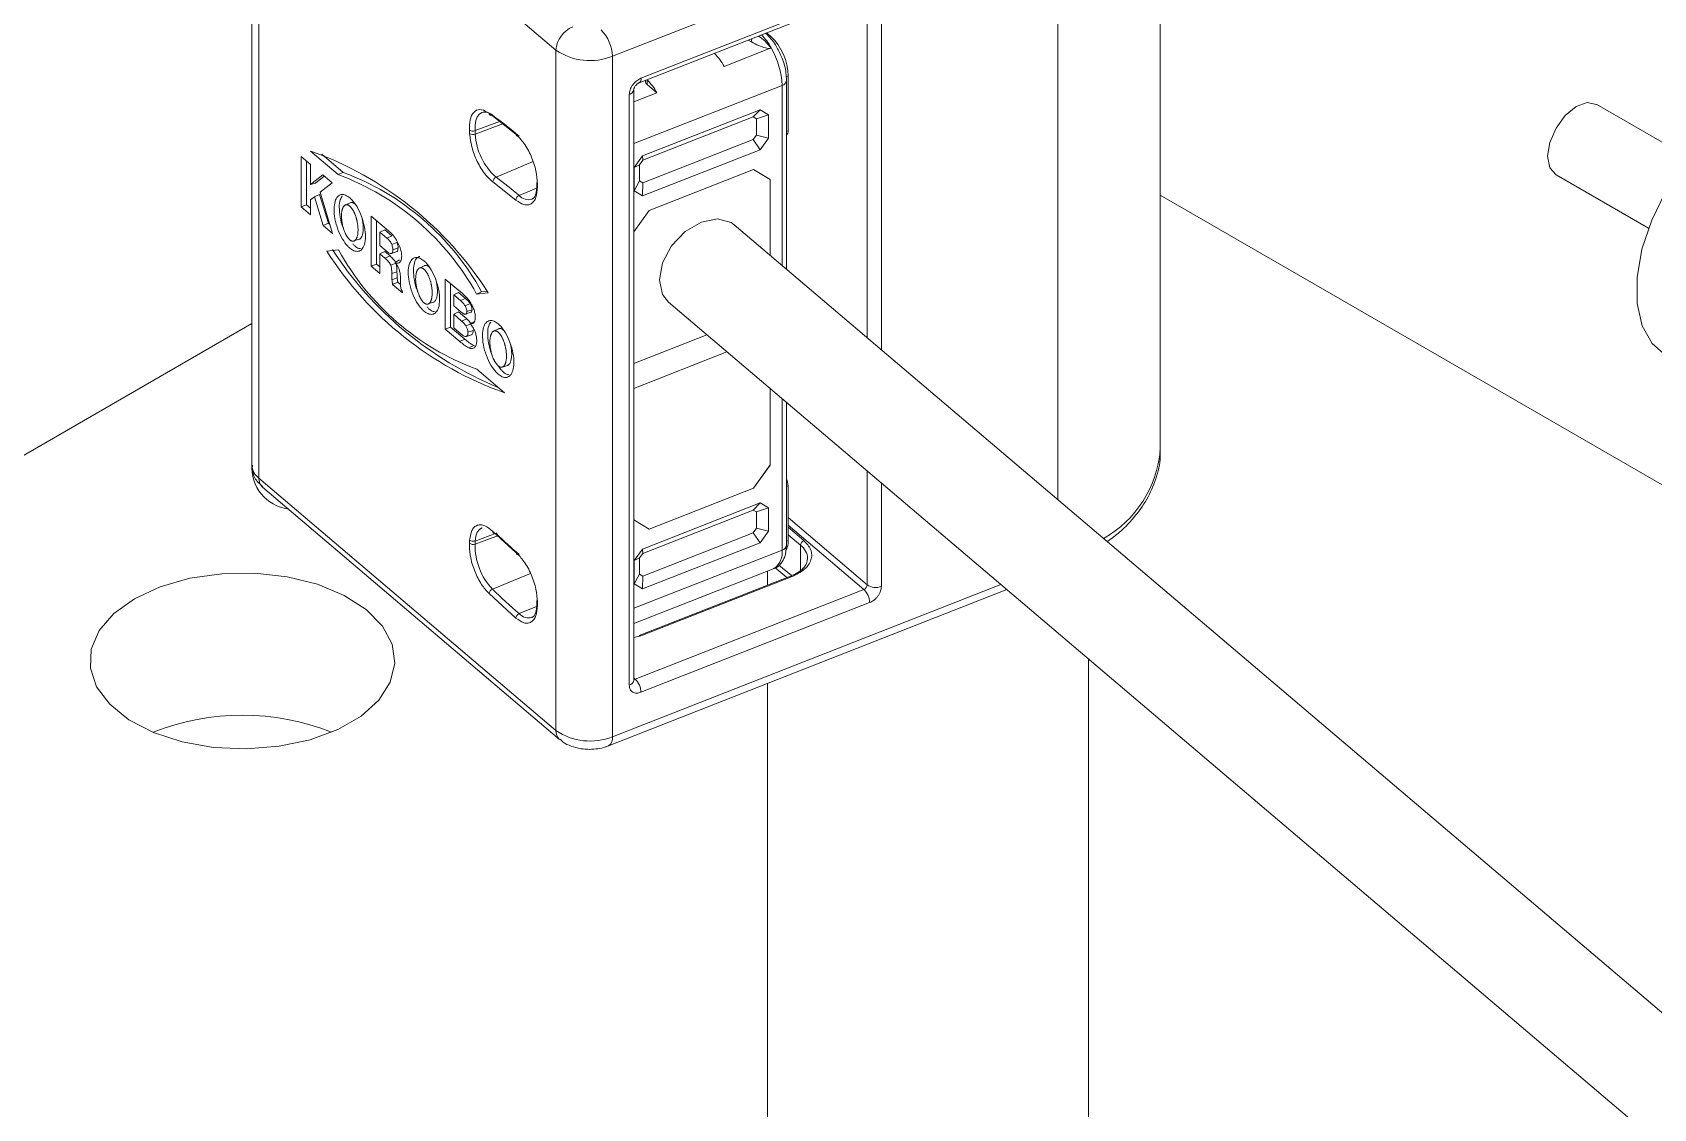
# Model space of a CAD drawing. Header units: millimetres. Extents: x 29 to 2500, y -68 to 1852.
# Drawn here: x 453.6 to 533.4, y 1525 to 1578 of the extents above; entities that cross this region are included whole.
import ezdxf

# ---------------------------------------------------------------- set-up
doc = ezdxf.new("R2010")
doc.units = ezdxf.units.MM
doc.header["$LTSCALE"] = 6
doc.layers.add('12', color=4, linetype='Continuous')
doc.dimstyles.new('SLDDIMSTYLE4', dxfattribs={"dimtxt": 0.18, "dimasz": 4.5, "dimexe": 0, "dimexo": 0.0625, "dimgap": 0, "dimtad": 0, "dimtih": 1, "dimtoh": 1, "dimdec": 0, "dimrnd": 1e-09, "dimzin": 0, "dimdsep": 46, "dimtxsty": 'Standard', "dimsah": 1, "dimcen": 0.09, "dimadec": 0, "dimazin": 0, "dimtfac": 4.5, "dimtdec": 0, "dimtofl": 0, "dimtmove": 0, "dimatfit": 3, "dimfxl": 0, "dimfrac": 2, "dimtolj": 1, "dimtzin": 0, "dimarcsym": 0})

msp = doc.modelspace()

# ---------------------------------------------------------------- linework, layer by layer
at = {"color": 7, "linetype": 'Continuous', "lineweight": 18}
for p, q in [((509.127, 1557.435), (509.127, 1590.913)), ((464.435, 1590.192), (464.435, 1556.714)), ((464.781, 1589.543), (479.396, 1577.129)), ((464.781, 1556.065), (464.781, 1589.543)), ((482.174, 1576.823), (504.091, 1585.422)), ((504.091, 1585.422), (504.091, 1555.009)), ((494.828, 1580.155), (483.58, 1575.742)), ((483.482, 1575.515), (494.73, 1579.928)), ((494.713, 1579.887), (494.713, 1562.975)), ((495.407, 1562.385), (495.407, 1579.811)), ((489.72, 1577.953), (489.712, 1577.959)), ((489.712, 1577.959), (489.72, 1577.953)), ((489.763, 1577.979), (489.975, 1577.799)), ((489.975, 1577.799), (489.88, 1577.762)), ((479.396, 1577.129), (479.396, 1543.651)), ((487.672, 1576.323), (489.988, 1577.232)), ((489.013, 1577.534), (488.846, 1577.62)), ((489.982, 1577.243), (489.989, 1577.232)), ((489.989, 1577.232), (489.988, 1577.232)), ((482.174, 1543.345), (482.174, 1576.823)), ((490.52, 1575.392), (483.22, 1572.528)), ((483.798, 1575.639), (483.798, 1575.595)), ((483.884, 1575.67), (483.884, 1575.433)), ((484.364, 1575.025), (483.884, 1575.433)), ((490.52, 1566.537), (490.52, 1575.392)), ((490.818, 1575.858), (490.725, 1575.821)), ((490.739, 1566.351), (490.739, 1575.631)), ((490.818, 1575.858), (490.818, 1573.163)), ((483.001, 1574.943), (483.001, 1545.874)), ((483.22, 1546.113), (483.22, 1575.182)), ((483.22, 1574.577), (484.364, 1575.025)), ((477.429, 1572.987), (476.102, 1574.03)), ((489.445, 1574.19), (483.656, 1571.918)), ((489.098, 1573.839), (483.665, 1571.707)), ((489.098, 1573.839), (489.445, 1574.19)), ((489.26, 1573.743), (489.098, 1573.839)), ((489.26, 1573.743), (489.858, 1573.944)), ((489.26, 1572.948), (489.26, 1573.743)), ((489.858, 1573.944), (489.445, 1574.19)), ((489.858, 1572.798), (489.858, 1573.944)), ((535.152, 1571.829), (530.603, 1574.456)), ((475.137, 1573.32), (475.141, 1573.182)), ((475.141, 1573.182), (475.15, 1573.011)), ((476.665, 1573.632), (475.414, 1573.165)), ((475.423, 1572.994), (475.414, 1573.165)), ((475.423, 1572.994), (476.818, 1573.514)), ((489.098, 1572.725), (489.26, 1572.948)), ((489.26, 1572.948), (489.858, 1572.798)), ((490.818, 1573.163), (490.739, 1573.132)), ((467.317, 1572.163), (468.685, 1571.001)), ((483.656, 1569.956), (489.445, 1572.227)), ((483.665, 1570.593), (489.098, 1572.725)), ((489.098, 1572.725), (489.445, 1572.227)), ((489.445, 1572.227), (489.858, 1572.798)), ((467.322, 1571.506), (466.861, 1571.897)), ((466.861, 1571.897), (466.861, 1569.42)), ((467.118, 1571.679), (467.118, 1569.523)), ((467.322, 1570.514), (467.322, 1571.506)), ((467.877, 1572.008), (468.931, 1571.113)), ((478.275, 1571.644), (476.447, 1570.876)), ((483.656, 1571.918), (483.242, 1571.348)), ((483.503, 1571.484), (483.242, 1571.348)), ((483.242, 1571.348), (483.242, 1570.202)), ((483.665, 1571.707), (483.503, 1571.484)), ((483.503, 1571.484), (483.503, 1570.689)), ((483.665, 1571.707), (483.656, 1571.918)), ((467.929, 1570.99), (467.322, 1570.514)), ((467.322, 1570.514), (467.561, 1570.586)), ((468, 1570.93), (467.561, 1570.586)), ((467.795, 1570.131), (468.391, 1570.598)), ((468.391, 1570.598), (467.929, 1570.99)), ((468.931, 1571.113), (468.685, 1571.001)), ((476.296, 1570.642), (477.429, 1569.752)), ((478.452, 1570.618), (478.452, 1570.455)), ((478.486, 1570.39), (478.486, 1570.553)), ((483.503, 1570.689), (483.242, 1570.202)), ((483.503, 1570.689), (483.665, 1570.593)), ((483.665, 1570.593), (483.656, 1569.956)), ((489.114, 1571.248), (483.986, 1569.236)), ((489.114, 1571.248), (489.941, 1570.756)), ((489.936, 1567.033), (489.936, 1570.759)), ((489.941, 1567.028), (489.941, 1570.756)), ((528.603, 1570.992), (533.152, 1568.365)), ((467.322, 1569.76), (467.518, 1569.914)), ((467.322, 1569.029), (467.322, 1569.76)), ((467.518, 1569.914), (467.767, 1570.031)), ((467.518, 1569.914), (467.944, 1568.5)), ((468.197, 1568.606), (467.767, 1570.031)), ((468.406, 1568.108), (467.795, 1570.131)), ((477.59, 1569.978), (478.445, 1570.336)), ((478.233, 1569.799), (478.214, 1569.79)), ((483.242, 1570.202), (483.656, 1569.956)), ((548.113, 1547.483), (509.127, 1569.989)), ((466.861, 1569.42), (467.118, 1569.523)), ((466.861, 1569.42), (467.322, 1569.029)), ((467.322, 1569.35), (467.118, 1569.523)), ((469.268, 1569.616), (469.026, 1569.505)), ((471.16, 1568.235), (470.306, 1568.961)), ((470.306, 1568.961), (470.306, 1566.498)), ((483.22, 1568.179), (483.986, 1569.236)), ((468.197, 1568.606), (467.944, 1568.5)), ((467.944, 1568.5), (468.406, 1568.108)), ((468.197, 1568.606), (468.276, 1568.54)), ((470.563, 1568.743), (470.563, 1566.601)), ((470.97, 1568.289), (470.731, 1568.171)), ((470.731, 1568.171), (470.731, 1567.511)), ((471.076, 1567.878), (470.731, 1568.171)), ((471.325, 1567.988), (470.97, 1568.289)), ((578.107, 1492.142), (488.169, 1568.534)), ((469.457, 1567.736), (469.711, 1567.818)), ((470.731, 1567.511), (471.041, 1567.248)), ((471.325, 1567.988), (471.076, 1567.878)), ((471.318, 1567.564), (471.572, 1567.665)), ((471.372, 1567.306), (471.629, 1567.396)), ((468.697, 1567.297), (468.129, 1567.231)), ((470.306, 1566.498), (470.563, 1566.601)), ((470.731, 1566.457), (470.563, 1566.601)), ((470.731, 1567.104), (470.97, 1567.222)), ((470.731, 1566.137), (470.731, 1567.104)), ((470.731, 1567.104), (470.984, 1566.889)), ((471.232, 1566.999), (470.97, 1567.222)), ((470.984, 1566.889), (471.232, 1566.999)), ((471.269, 1566.54), (471.524, 1566.64)), ((471.33, 1567.134), (471.585, 1567.218)), ((471.703, 1566.801), (471.485, 1566.677)), ((470.306, 1566.498), (470.731, 1566.137)), ((471.318, 1566.136), (471.575, 1566.226)), ((471.328, 1565.828), (471.585, 1565.919)), ((472.917, 1566.517), (472.675, 1566.405)), ((474.798, 1565.145), (473.951, 1565.865)), ((473.951, 1565.865), (473.951, 1563.4)), ((471.361, 1565.602), (471.843, 1565.192)), ((471.751, 1565.591), (471.615, 1565.706)), ((471.843, 1565.192), (471.843, 1565.255)), ((474.208, 1565.647), (474.208, 1563.503)), ((474.367, 1565.083), (474.606, 1565.201)), ((474.696, 1564.803), (474.367, 1565.083)), ((474.367, 1565.083), (474.367, 1564.543)), ((474.945, 1564.914), (474.606, 1565.201)), ((475.491, 1565.123), (475.738, 1565.236)), ((475.491, 1565.123), (476.06, 1565.188)), ((476.002, 1565.266), (475.738, 1565.236)), ((473.106, 1564.636), (473.36, 1564.719)), ((474.367, 1564.543), (474.71, 1564.251)), ((474.606, 1564.246), (474.367, 1564.129)), ((474.367, 1564.129), (474.367, 1563.468)), ((474.756, 1563.798), (474.367, 1564.129)), ((475.004, 1563.908), (474.606, 1564.246)), ((474.945, 1564.914), (474.696, 1564.803)), ((474.927, 1564.551), (475.179, 1564.656)), ((474.972, 1564.15), (475.226, 1564.233)), ((475.011, 1564.267), (475.268, 1564.357)), ((484.932, 1564.723), (574.871, 1488.331)), ((464.435, 1563.673), (104.757, 1356.036)), ((473.951, 1563.4), (474.208, 1563.503)), ((473.951, 1563.4), (474.668, 1562.792)), ((474.916, 1562.902), (474.208, 1563.503)), ((474.367, 1563.468), (474.732, 1563.158)), ((475.004, 1563.908), (474.756, 1563.798)), ((474.966, 1563.554), (475.219, 1563.658)), ((475.064, 1563.242), (475.321, 1563.332)), ((475.176, 1563.683), (475.415, 1563.796)), ((475.176, 1563.68), (475.176, 1563.683)), ((475.323, 1563.686), (475.334, 1563.691)), ((476.57, 1563.414), (476.328, 1563.302)), ((474.916, 1562.902), (474.668, 1562.792)), ((474.992, 1563.042), (475.246, 1563.124)), ((475.105, 1562.479), (475.351, 1562.591)), ((486.819, 1563.12), (483.22, 1561.709)), ((487.805, 1562.283), (483.22, 1560.484)), ((476.871, 1560.264), (475.503, 1561.425)), ((476.76, 1561.533), (477.014, 1561.616)), ((489.936, 1556.716), (489.936, 1560.473)), ((489.941, 1556.711), (489.941, 1560.468)), ((490.52, 1552.529), (490.52, 1559.976)), ((490.739, 1552.768), (490.739, 1559.79)), ((489.109, 1555.575), (489.936, 1556.716)), ((489.941, 1556.711), (489.114, 1555.57)), ((489.936, 1556.716), (489.941, 1556.711)), ((494.713, 1556.415), (494.713, 1550.818)), ((479.396, 1543.651), (464.781, 1556.065)), ((464.961, 1555.627), (479.576, 1543.213)), ((489.109, 1555.575), (483.981, 1553.563)), ((483.986, 1553.558), (489.114, 1555.57)), ((489.114, 1555.57), (489.109, 1555.575)), ((490.818, 1555.689), (490.739, 1555.658)), ((490.818, 1555.689), (490.818, 1552.995)), ((495.407, 1550.742), (495.407, 1555.825)), ((489.445, 1554.85), (483.656, 1552.578)), ((489.098, 1554.499), (489.445, 1554.85)), ((489.26, 1554.403), (489.858, 1554.604)), ((489.858, 1554.604), (489.445, 1554.85)), ((489.858, 1553.458), (489.858, 1554.604)), ((483.22, 1554.015), (483.981, 1553.563)), ((483.986, 1553.558), (483.22, 1554.014)), ((489.098, 1554.499), (483.665, 1552.367)), ((489.26, 1554.403), (489.098, 1554.499)), ((489.26, 1553.608), (489.26, 1554.403)), ((494.713, 1550.818), (490.818, 1554.126)), ((475.15, 1553.021), (475.141, 1552.867)), ((475.414, 1552.821), (476.561, 1553.243)), ((475.414, 1552.821), (475.423, 1552.975)), ((476.448, 1553.353), (475.423, 1552.975)), ((477.429, 1552.411), (476.296, 1553.444)), ((483.665, 1551.253), (489.098, 1553.385)), ((483.981, 1553.563), (483.986, 1553.558)), ((489.098, 1553.385), (489.26, 1553.608)), ((489.098, 1553.385), (489.445, 1552.887)), ((489.26, 1553.608), (489.858, 1553.458)), ((489.445, 1552.887), (489.858, 1553.458)), ((490.818, 1552.995), (490.739, 1552.964)), ((494.547, 1550.59), (490.818, 1553.758)), ((491.598, 1552.992), (490.818, 1553.655)), ((491.432, 1552.764), (490.818, 1553.286)), ((475.141, 1552.867), (475.137, 1552.736)), ((483.22, 1549.665), (490.52, 1552.529)), ((483.656, 1552.578), (483.242, 1552.008)), ((483.665, 1552.367), (483.503, 1552.144)), ((483.656, 1550.616), (489.445, 1552.887)), ((483.665, 1552.367), (483.656, 1552.578)), ((491.432, 1551.534), (491.432, 1552.764)), ((476.273, 1550.604), (478.148, 1551.384)), ((483.22, 1548.912), (490.126, 1551.622)), ((483.503, 1552.144), (483.242, 1552.008)), ((483.242, 1552.008), (483.242, 1550.862)), ((483.503, 1552.144), (483.503, 1551.349)), ((489.797, 1551.493), (489.797, 1550.802)), ((490.167, 1551.676), (490.754, 1551.177)), ((490.98, 1551.27), (490.365, 1551.793)), ((491.778, 1552.115), (491.753, 1552)), ((481.978, 1542.892), (501.58, 1550.583)), ((501.277, 1550.84), (482.174, 1543.345)), ((483.503, 1551.349), (483.242, 1550.862)), ((483.242, 1550.862), (483.656, 1550.616)), ((494.547, 1550.59), (483.299, 1546.177)), ((490.942, 1551.251), (483.498, 1548.331)), ((483.503, 1551.349), (483.665, 1551.253)), ((483.571, 1548.308), (491.015, 1551.228)), ((483.665, 1551.253), (483.656, 1550.616)), ((476.102, 1550.386), (477.429, 1549.175)), ((478.452, 1550.041), (478.452, 1549.878)), ((478.486, 1549.813), (478.486, 1549.976)), ((483.58, 1545.53), (494.828, 1549.943)), ((477.59, 1549.401), (478.445, 1549.759)), ((478.233, 1549.222), (478.214, 1549.213)), ((483.22, 1548.22), (483.571, 1548.308)), ((505.597, 1495.842), (505.597, 1547.171)), ((483.22, 1546.244), (483.299, 1546.177)), ((483.22, 1546.113), (483.22, 1546.115)), ((489.797, 1545.959), (489.797, 1495.838))]:
    msp.add_line(p, q, dxfattribs=at)
at = {"color": 7, "linetype": 'Continuous', "lineweight": 18, "flags": 128}
for points in [[(530.599, 1574.458), (530.139, 1574.545), (529.598, 1574.354), (529.057, 1573.915), (528.599, 1573.295), (528.294, 1572.588), (528.188, 1571.902), (528.298, 1571.34), (528.603, 1570.992)], [(540.994, 1574.23), (540.125, 1574.523), (539.125, 1574.497), (538.043, 1574.153), (536.935, 1573.508), (535.855, 1572.596), (534.858, 1571.461), (533.994, 1570.161), (533.306, 1568.76), (532.829, 1567.329), (532.586, 1565.94), (532.59, 1564.662), (532.841, 1563.56), (533.325, 1562.689), (534.007, 1562.099)], [(475.414, 1573.165), (475.416, 1573.432), (475.454, 1573.663), (475.527, 1573.849), (475.631, 1573.982), (475.751, 1574.054)], [(488.169, 1568.534), (488.012, 1568.646), (487.342, 1568.825), (486.55, 1568.67), (485.759, 1568.204), (485.088, 1567.498), (484.64, 1566.66), (484.483, 1565.817), (484.64, 1565.098), (484.932, 1564.723)], [(475.423, 1552.975), (475.458, 1553.21), (475.527, 1553.402), (475.628, 1553.541), (475.757, 1553.623), (475.761, 1553.624)], [(476.447, 1553.353), (476.416, 1553.345), (476.386, 1553.342), (476.359, 1553.345), (476.336, 1553.355), (476.318, 1553.37), (476.305, 1553.391), (476.297, 1553.416), (476.296, 1553.444)], [(458.664, 1550.137), (457.648, 1549.407), (456.928, 1548.568), (456.536, 1547.66), (456.492, 1546.724), (456.798, 1545.804), (457.439, 1544.944), (458.385, 1544.184), (459.592, 1543.559), (461.004, 1543.098), (462.554, 1542.823), (464.171, 1542.747), (465.778, 1542.873), (467.3, 1543.196), (468.666, 1543.7), (469.813, 1544.362), (470.687, 1545.151), (471.246, 1546.03), (471.465, 1546.958), (471.333, 1547.891), (470.857, 1548.786), (470.059, 1549.601), (468.976, 1550.298), (467.659, 1550.844), (466.169, 1551.214), (464.576, 1551.39), (462.955, 1551.365), (461.381, 1551.139), (459.928, 1550.723), (458.664, 1550.137)]]:
    msp.add_lwpolyline(points, dxfattribs=at)
at = {"color": 7, "linetype": 'Continuous', "lineweight": 18}
for centre, radius, start, end in [((480.725, 1577.036), 1.332, 112.13559, 175.99328), ((480.302, 1576.779), 1.873, 1.35103, 45.60975), ((489.46, 1577.521), 0.447, 156.52187, 178.37911), ((487.393, 1575.801), 2.963, 29.11296, 44.51783), ((488.01, 1575.792), 2.809, 1.35103, 45.60975), ((481.072, 1579.582), 2.971, 235.6519, 291.78225), ((485.01, 1574.842), 3.047, 29.09803, 44.25033), ((486.608, 1575.258), 3.914, 1.96506, 30.2878), ((483.358, 1575.704), 0.226, 303.36475, 9.71661), ((484.008, 1575.603), 0.21, 182.10184, 234.00843), ((481.702, 1573.544), 3.047, 29.09803, 44.25033), ((490.454, 1575.672), 0.288, 283.27011, 351.68384), ((482.941, 1575.218), 0.281, 282.36681, 353.19387), ((475.895, 1573.523), 0.55, 46.60067, 105.17581), ((476.221, 1574.03), 0.12, 180.107, 295.42475), ((463.757, 1556.643), 21.335, 49.58446, 54.08391), ((475.296, 1573.464), 0.321, 241.08933, 291.50758), ((475.306, 1573.293), 0.321, 241.08933, 291.50758), ((478.488, 1573.169), 3.069, 183.27304, 228.33411), ((477.531, 1572.98), 0.103, 175.66579, 267.36754), ((490.568, 1573.132), 0.252, 312.77747, 7.18154), ((461.517, 1555.927), 17.241, 32.49267, 70.34346), ((464.196, 1558.924), 12.884, 28.75688, 69.6093), ((464.437, 1559.028), 12.894, 28.78092, 69.60277), ((476.55, 1570.644), 0.254, 113.89621, 180.37051), ((465.591, 1555.887), 18.508, 49.58446, 54.08391), ((478.536, 1570.621), 0.0842, 182.16126, 233.94901), ((477.695, 1569.733), 0.267, 113.16941, 175.98045), ((478.052, 1570.383), 0.615, 221.19623, 285.2024), ((478.536, 1570.458), 0.0842, 182.16126, 233.94901), ((482.649, 1576.484), 17.218, 212.50702, 250.39285), ((483.391, 1577.049), 17.877, 212.99172, 247.53005), ((479.977, 1573.49), 12.868, 208.76865, 249.65721), ((503.61, 1557.921), 5.539, 299.51403, 354.96706), ((466.505, 1556.604), 2.075, 176.00078, 262.43934), ((465.275, 1556.744), 0.84, 182.10184, 234.00843), ((465.331, 1556.035), 0.551, 176.88715, 227.75381), ((489.887, 1555.664), 0.931, 1.5533, 23.81444), ((475.327, 1553.236), 0.278, 230.58207, 290.24253), ((492.06, 1569.31), 22.325, 225.62481, 229.5954), ((489.814, 1552.943), 1.005, 332.96191, 2.96465), ((491.698, 1552.746), 0.266, 112.13559, 175.99328), ((475.317, 1553.082), 0.278, 230.58207, 290.24253), ((478.585, 1552.774), 3.171, 179.16493, 223.19932), ((477.531, 1552.403), 0.103, 175.63333, 265.99362), ((489.582, 1552.397), 0.947, 305.08227, 7.98213), ((490.454, 1552.809), 0.288, 283.27062, 351.67975), ((490.939, 1552.084), 0.84, 2.10184, 54.00843), ((476.38, 1550.343), 0.282, 112.45694, 171.23725), ((494.271, 1568.999), 25.736, 225.62481, 229.5954), ((490.96, 1551.179), 0.0738, 41.37433, 103.85248), ((494.447, 1550.837), 0.266, 292.13559, 355.99328), ((493.892, 1549.921), 0.936, 1.35103, 45.60975), ((495.132, 1551.431), 0.743, 235.6519, 291.78225), ((478.536, 1550.044), 0.0842, 182.16126, 233.94901), ((478.536, 1549.881), 0.0842, 182.16126, 233.94901), ((477.695, 1549.156), 0.267, 113.16941, 175.98045), ((478.052, 1549.806), 0.615, 221.19623, 285.2024), ((483.516, 1548.259), 0.0738, 41.37433, 103.85248), ((482.935, 1546.155), 0.288, 283.27062, 351.67975), ((483.239, 1546.319), 0.154, 263.08159, 293.03443), ((482.644, 1545.508), 0.936, 1.35103, 45.60975), ((463.968, 1532.514), 11.89, 68.34071, 111.65929), ((479.946, 1543.621), 0.551, 176.88452, 227.81055), ((481.072, 1546.103), 2.971, 235.6519, 291.78225), ((481.73, 1543.269), 0.451, 303.11401, 9.75781)]:
    msp.add_arc(centre, radius, start, end, dxfattribs=at)
msp.add_ellipse((489.213, 1576.275), major_axis=(-1.078, 1.712), ratio=0.588767, start_param=4.916079, end_param=5.36631, dxfattribs=at)
for points, knots in [([(490.453, 1576.869), (490.374, 1577.048), (490.183, 1577.484), (489.892, 1577.779), (489.72, 1577.953)], [0, 0, 0, 0, 0.408824, 1, 1, 1, 1]), ([(489.989, 1577.232), (489.97, 1577.227), (489.926, 1577.214), (489.825, 1577.212), (489.627, 1577.243), (489.347, 1577.359), (489.133, 1577.471), (489.013, 1577.534)], [0, 0, 0, 0, 0.054398, 0.128368, 0.252269, 0.579259, 1, 1, 1, 1]), ([(490.739, 1575.631), (490.733, 1575.754), (490.714, 1576.102), (490.615, 1576.551), (490.477, 1576.821), (490.453, 1576.869)], [0, 0, 0, 0, 0.310722, 0.877733, 1, 1, 1, 1]), ([(483.58, 1575.742), (483.508, 1575.705), (483.395, 1575.65), (483.26, 1575.525), (483.168, 1575.416), (483.093, 1575.295), (483.021, 1575.134), (483.009, 1575.018), (483.001, 1574.943)], [0, 0, 0, 0, 0.239443, 0.369477, 0.5, 0.630034, 0.760557, 1, 1, 1, 1]), ([(483.22, 1575.184), (483.22, 1575.184), (483.22, 1575.185), (483.223, 1575.21), (483.234, 1575.248), (483.253, 1575.292), (483.279, 1575.339), (483.305, 1575.372), (483.32, 1575.391)], [0, 0, 0, 0, 0.0668524, 0.2750363, 0.4796783, 0.6286518, 0.7847544, 1, 1, 1, 1]), ([(483.32, 1575.391), (483.341, 1575.413), (483.37, 1575.444), (483.414, 1575.478), (483.447, 1575.499), (483.473, 1575.512), (483.481, 1575.514), (483.481, 1575.515)], [0, 0, 0, 0, 0.370567, 0.516077, 0.747177, 0.982034, 1, 1, 1, 1]), ([(476.102, 1574.03), (475.977, 1574.101), (475.719, 1574.247), (475.397, 1574.16), (475.177, 1573.849), (475.15, 1573.492), (475.137, 1573.32)], [0, 0, 0, 0, 0.2412019, 0.5, 0.7587981, 1, 1, 1, 1]), ([(475.15, 1573.011), (475.176, 1572.799), (475.216, 1572.471), (475.369, 1572.001), (475.519, 1571.647), (475.699, 1571.318), (475.956, 1570.94), (476.162, 1570.759), (476.296, 1570.642)], [0, 0, 0, 0, 0.239443, 0.36963, 0.5, 0.630188, 0.760557, 1, 1, 1, 1]), ([(478.486, 1570.553), (478.472, 1570.758), (478.45, 1571.075), (478.318, 1571.545), (478.182, 1571.905), (478.013, 1572.247), (477.767, 1572.647), (477.562, 1572.854), (477.429, 1572.987)], [0, 0, 0, 0, 0.239443, 0.36963, 0.5, 0.630188, 0.760557, 1, 1, 1, 1]), ([(469.251, 1569.86), (469.182, 1569.909), (469.034, 1570.016), (468.824, 1570.039), (468.642, 1569.936), (468.514, 1569.693), (468.462, 1569.315), (468.506, 1568.83), (468.652, 1568.305), (468.876, 1567.831), (469.091, 1567.538), (469.283, 1567.353), (469.467, 1567.236), (469.677, 1567.208), (469.86, 1567.313), (469.988, 1567.555), (470.04, 1567.933), (469.995, 1568.418), (469.849, 1568.943), (469.625, 1569.416), (469.411, 1569.713), (469.286, 1569.827), (469.251, 1569.86)], [0, 0, 0, 0, 0.040317, 0.0871, 0.135827, 0.188634, 0.246247, 0.307412, 0.368819, 0.426638, 0.478944, 0.5, 0.540317, 0.5871, 0.635827, 0.688634, 0.746247, 0.807412, 0.868819, 0.926638, 0.978944, 1, 1, 1, 1]), ([(468.884, 1569.952), (468.848, 1569.896), (468.761, 1569.761), (468.719, 1569.397), (468.769, 1568.925), (468.85, 1568.558), (468.928, 1568.393), (468.929, 1568.393)], [0, 0, 0, 0, 0.18778, 0.447176, 0.722638, 0.99906, 1, 1, 1, 1]), ([(477.429, 1569.752), (477.562, 1569.66), (477.767, 1569.517), (478.013, 1569.499), (478.182, 1569.554), (478.318, 1569.683), (478.45, 1569.929), (478.472, 1570.209), (478.486, 1570.39)], [0, 0, 0, 0, 0.2394429, 0.3696305, 0.4999999, 0.6301875, 0.7605571, 1, 1, 1, 1]), ([(478.452, 1570.464), (478.45, 1570.375), (478.446, 1570.2), (478.397, 1570.003), (478.322, 1569.857), (478.249, 1569.812), (478.213, 1569.79)], [0, 0, 0, 0, 0.2546745, 0.5054545, 0.7534751, 1, 1, 1, 1]), ([(469.251, 1567.797), (469.242, 1567.804), (469.226, 1567.819), (469.201, 1567.845), (469.177, 1567.873), (469.153, 1567.904), (469.13, 1567.937), (469.107, 1567.971), (469.086, 1568.008), (469.065, 1568.045), (469.045, 1568.084), (469.027, 1568.123), (469.003, 1568.177), (468.976, 1568.245), (468.952, 1568.315), (468.935, 1568.37), (468.919, 1568.426), (468.905, 1568.481), (468.892, 1568.536), (468.884, 1568.577), (468.874, 1568.631), (468.863, 1568.698), (468.848, 1568.82), (468.84, 1568.98), (468.85, 1569.128), (468.865, 1569.218), (468.873, 1569.255), (468.88, 1569.281), (468.887, 1569.306), (468.897, 1569.335), (468.908, 1569.362), (468.92, 1569.388), (468.937, 1569.42), (468.957, 1569.448), (468.979, 1569.472), (468.997, 1569.487), (469.016, 1569.5), (469.036, 1569.51), (469.057, 1569.517), (469.079, 1569.521), (469.103, 1569.521), (469.128, 1569.518), (469.152, 1569.511), (469.177, 1569.501), (469.201, 1569.488), (469.226, 1569.472), (469.251, 1569.452), (469.276, 1569.429), (469.301, 1569.403), (469.326, 1569.373), (469.351, 1569.342), (469.374, 1569.308), (469.397, 1569.272), (469.419, 1569.235), (469.44, 1569.196), (469.46, 1569.157), (469.479, 1569.116), (469.503, 1569.061), (469.53, 1568.991), (469.554, 1568.919), (469.571, 1568.863), (469.583, 1568.82), (469.594, 1568.777), (469.604, 1568.735), (469.613, 1568.693), (469.624, 1568.637), (469.636, 1568.568), (469.652, 1568.444), (469.662, 1568.283), (469.653, 1568.13), (469.637, 1568.033), (469.626, 1567.982), (469.615, 1567.945), (469.604, 1567.911), (469.593, 1567.884), (469.581, 1567.859), (469.568, 1567.835), (469.551, 1567.809), (469.532, 1567.786), (469.512, 1567.767), (469.49, 1567.751), (469.466, 1567.738), (469.441, 1567.73), (469.415, 1567.727), (469.386, 1567.728), (469.359, 1567.734), (469.332, 1567.744), (469.305, 1567.757), (469.278, 1567.774), (469.26, 1567.789), (469.251, 1567.797)], [0, 0, 0, 0, 0.00821, 0.016225, 0.024296, 0.03231, 0.040324, 0.048385, 0.056397, 0.064449, 0.072461, 0.080504, 0.088515, 0.104553, 0.120588, 0.128598, 0.136607, 0.152636, 0.160645, 0.168654, 0.176663, 0.192689, 0.208787, 0.251218, 0.294881, 0.312612, 0.321474, 0.325904, 0.334766, 0.343628, 0.35249, 0.361352, 0.370214, 0.387955, 0.396818, 0.405682, 0.414575, 0.42344, 0.432342, 0.441207, 0.450074, 0.458996, 0.467864, 0.475764, 0.483714, 0.491828, 0.500003, 0.508213, 0.516486, 0.524695, 0.532962, 0.54117, 0.549428, 0.557636, 0.565885, 0.574091, 0.582297, 0.590532, 0.60696, 0.623383, 0.631588, 0.639792, 0.647995, 0.656199, 0.664403, 0.672606, 0.689021, 0.705517, 0.747894, 0.7915, 0.812608, 0.823155, 0.833702, 0.844249, 0.854796, 0.860069, 0.870617, 0.881165, 0.891714, 0.902306, 0.912857, 0.923408, 0.933759, 0.944178, 0.954532, 0.964886, 0.973491, 0.98216, 0.99104, 1, 1, 1, 1]), ([(469.268, 1569.615), (469.272, 1569.617), (469.291, 1569.63), (469.33, 1569.635), (469.383, 1569.629), (469.428, 1569.611), (469.468, 1569.586), (469.491, 1569.57), (469.504, 1569.557), (469.507, 1569.554)], [0, 0, 0, 0, 0.057868, 0.315798, 0.521673, 0.733176, 0.850773, 0.969632, 1, 1, 1, 1]), ([(469.825, 1568.961), (469.832, 1568.937), (469.858, 1568.854), (469.888, 1568.702), (469.913, 1568.507), (469.918, 1568.313), (469.901, 1568.137), (469.866, 1568.003), (469.82, 1567.907), (469.772, 1567.853), (469.734, 1567.824), (469.713, 1567.82), (469.711, 1567.82)], [0, 0, 0, 0, 0.0465601, 0.1588054, 0.2979009, 0.4410155, 0.5808667, 0.7249626, 0.8198783, 0.9170024, 0.9890492, 1, 1, 1, 1]), ([(471.686, 1567.522), (471.644, 1567.61), (471.547, 1567.815), (471.359, 1568.055), (471.223, 1568.178), (471.16, 1568.235)], [0, 0, 0, 0, 0.287317, 0.667822, 1, 1, 1, 1]), ([(469.396, 1567.597), (469.43, 1567.563), (469.532, 1567.462), (469.668, 1567.367), (469.753, 1567.362), (469.778, 1567.36)], [0, 0, 0, 0, 0.261516, 0.782815, 1, 1, 1, 1]), ([(471.076, 1567.878), (471.107, 1567.851), (471.175, 1567.789), (471.261, 1567.681), (471.304, 1567.593), (471.318, 1567.564)], [0, 0, 0, 0, 0.35401, 0.790572, 1, 1, 1, 1]), ([(471.318, 1567.564), (471.328, 1567.539), (471.351, 1567.478), (471.369, 1567.388), (471.371, 1567.331), (471.372, 1567.306)], [0, 0, 0, 0, 0.287436, 0.68765, 1, 1, 1, 1]), ([(471.629, 1567.396), (471.628, 1567.419), (471.626, 1567.478), (471.608, 1567.572), (471.582, 1567.639), (471.572, 1567.665)], [0, 0, 0, 0, 0.274459, 0.711746, 1, 1, 1, 1]), ([(471.585, 1567.219), (471.586, 1567.22), (471.602, 1567.228), (471.622, 1567.285), (471.626, 1567.355), (471.629, 1567.396)], [0, 0, 0, 0, 0.031316, 0.424144, 1, 1, 1, 1]), ([(471.805, 1566.992), (471.8, 1567.065), (471.791, 1567.211), (471.735, 1567.4), (471.695, 1567.5), (471.686, 1567.522)], [0, 0, 0, 0, 0.440862, 0.874934, 1, 1, 1, 1]), ([(470.984, 1566.889), (471.032, 1566.847), (471.105, 1566.782), (471.194, 1566.676), (471.243, 1566.601), (471.262, 1566.555), (471.269, 1566.54)], [0, 0, 0, 0, 0.4735444, 0.724832, 0.9081361, 1, 1, 1, 1]), ([(471.291, 1567.114), (471.259, 1567.119), (471.205, 1567.127), (471.118, 1567.185), (471.067, 1567.227), (471.041, 1567.248)], [0, 0, 0, 0, 0.4021051, 0.6989315, 1, 1, 1, 1]), ([(471.501, 1566.686), (471.495, 1566.698), (471.468, 1566.755), (471.375, 1566.87), (471.29, 1566.947), (471.232, 1566.999)], [0, 0, 0, 0, 0.082754, 0.381392, 1, 1, 1, 1]), ([(471.269, 1566.54), (471.277, 1566.515), (471.306, 1566.421), (471.315, 1566.285), (471.317, 1566.181), (471.318, 1566.136)], [0, 0, 0, 0, 0.174451, 0.644649, 1, 1, 1, 1]), ([(471.372, 1567.306), (471.37, 1567.266), (471.367, 1567.203), (471.341, 1567.141), (471.314, 1567.119), (471.295, 1567.115), (471.291, 1567.114)], [0, 0, 0, 0, 0.419702, 0.647664, 0.927836, 1, 1, 1, 1]), ([(471.485, 1566.677), (471.511, 1566.667), (471.584, 1566.639), (471.665, 1566.65), (471.709, 1566.688), (471.721, 1566.699)], [0, 0, 0, 0, 0.288943, 0.800729, 1, 1, 1, 1]), ([(471.678, 1566.341), (471.659, 1566.386), (471.623, 1566.472), (471.554, 1566.581), (471.508, 1566.645), (471.485, 1566.677)], [0, 0, 0, 0, 0.360913, 0.677391, 1, 1, 1, 1]), ([(471.575, 1566.226), (471.574, 1566.276), (471.573, 1566.364), (471.562, 1566.489), (471.545, 1566.58), (471.528, 1566.627), (471.524, 1566.64)], [0, 0, 0, 0, 0.383306, 0.682081, 0.910366, 1, 1, 1, 1]), ([(471.721, 1566.699), (471.746, 1566.733), (471.795, 1566.802), (471.802, 1566.928), (471.805, 1566.992)], [0, 0, 0, 0, 0.497274, 1, 1, 1, 1]), ([(472.9, 1566.76), (472.831, 1566.81), (472.683, 1566.917), (472.473, 1566.939), (472.291, 1566.836), (472.163, 1566.593), (472.111, 1566.215), (472.155, 1565.731), (472.301, 1565.206), (472.525, 1564.732), (472.74, 1564.439), (472.932, 1564.254), (473.116, 1564.137), (473.326, 1564.109), (473.509, 1564.213), (473.637, 1564.456), (473.689, 1564.834), (473.644, 1565.318), (473.498, 1565.843), (473.274, 1566.316), (473.06, 1566.613), (472.936, 1566.727), (472.9, 1566.76)], [0, 0, 0, 0, 0.040319, 0.087116, 0.135854, 0.188663, 0.246268, 0.307416, 0.368804, 0.426612, 0.478921, 0.5, 0.540319, 0.587116, 0.635854, 0.688663, 0.746268, 0.807416, 0.868804, 0.926612, 0.978921, 1, 1, 1, 1]), ([(472.699, 1566.981), (472.65, 1566.96), (472.533, 1566.912), (472.42, 1566.674), (472.366, 1566.301), (472.419, 1565.824), (472.499, 1565.458), (472.577, 1565.294), (472.577, 1565.294)], [0, 0, 0, 0, 0.142715, 0.336768, 0.548597, 0.773515, 0.999209, 1, 1, 1, 1]), ([(472.917, 1566.516), (472.921, 1566.518), (472.94, 1566.53), (472.979, 1566.536), (473.032, 1566.53), (473.077, 1566.512), (473.117, 1566.487), (473.14, 1566.47), (473.153, 1566.457), (473.156, 1566.455)], [0, 0, 0, 0, 0.057954, 0.316269, 0.522452, 0.734271, 0.852044, 0.97108, 1, 1, 1, 1]), ([(471.318, 1566.136), (471.318, 1566.086), (471.319, 1566.011), (471.323, 1565.907), (471.327, 1565.854), (471.328, 1565.828)], [0, 0, 0, 0, 0.499127, 0.749367, 1, 1, 1, 1]), ([(471.328, 1565.828), (471.33, 1565.809), (471.333, 1565.771), (471.343, 1565.696), (471.354, 1565.639), (471.361, 1565.602)], [0, 0, 0, 0, 0.258559, 0.517129, 1, 1, 1, 1]), ([(471.585, 1565.919), (471.583, 1565.945), (471.579, 1566.011), (471.575, 1566.113), (471.575, 1566.188), (471.575, 1566.226)], [0, 0, 0, 0, 0.24668, 0.622992, 1, 1, 1, 1]), ([(471.615, 1565.706), (471.611, 1565.727), (471.604, 1565.767), (471.593, 1565.838), (471.588, 1565.888), (471.585, 1565.919)], [0, 0, 0, 0, 0.274549, 0.549091, 1, 1, 1, 1]), ([(471.748, 1565.824), (471.747, 1565.874), (471.745, 1565.977), (471.731, 1566.148), (471.696, 1566.276), (471.678, 1566.341)], [0, 0, 0, 0, 0.310648, 0.645908, 1, 1, 1, 1]), ([(471.759, 1565.453), (471.756, 1565.484), (471.75, 1565.564), (471.749, 1565.687), (471.748, 1565.778), (471.748, 1565.824)], [0, 0, 0, 0, 0.244772, 0.622179, 1, 1, 1, 1]), ([(472.9, 1564.697), (472.891, 1564.705), (472.875, 1564.72), (472.85, 1564.746), (472.826, 1564.774), (472.802, 1564.804), (472.779, 1564.837), (472.756, 1564.872), (472.735, 1564.908), (472.714, 1564.946), (472.694, 1564.984), (472.676, 1565.024), (472.652, 1565.077), (472.625, 1565.146), (472.601, 1565.215), (472.584, 1565.271), (472.568, 1565.326), (472.554, 1565.382), (472.541, 1565.436), (472.533, 1565.477), (472.523, 1565.532), (472.512, 1565.599), (472.497, 1565.721), (472.489, 1565.881), (472.499, 1566.028), (472.514, 1566.118), (472.522, 1566.156), (472.529, 1566.182), (472.536, 1566.207), (472.546, 1566.236), (472.557, 1566.263), (472.569, 1566.288), (472.586, 1566.32), (472.606, 1566.348), (472.628, 1566.372), (472.646, 1566.387), (472.665, 1566.4), (472.685, 1566.41), (472.706, 1566.417), (472.728, 1566.421), (472.752, 1566.422), (472.777, 1566.418), (472.801, 1566.412), (472.826, 1566.402), (472.85, 1566.389), (472.875, 1566.372), (472.9, 1566.353), (472.925, 1566.329), (472.95, 1566.303), (472.975, 1566.274), (473, 1566.242), (473.023, 1566.209), (473.046, 1566.173), (473.068, 1566.136), (473.089, 1566.097), (473.109, 1566.057), (473.128, 1566.016), (473.152, 1565.961), (473.179, 1565.891), (473.203, 1565.82), (473.22, 1565.763), (473.232, 1565.72), (473.243, 1565.678), (473.253, 1565.636), (473.262, 1565.594), (473.273, 1565.538), (473.285, 1565.469), (473.301, 1565.345), (473.311, 1565.183), (473.302, 1565.03), (473.286, 1564.933), (473.275, 1564.882), (473.264, 1564.846), (473.253, 1564.812), (473.242, 1564.785), (473.23, 1564.76), (473.217, 1564.736), (473.2, 1564.71), (473.181, 1564.687), (473.161, 1564.667), (473.139, 1564.651), (473.115, 1564.639), (473.09, 1564.631), (473.064, 1564.627), (473.035, 1564.628), (473.008, 1564.635), (472.981, 1564.644), (472.954, 1564.658), (472.927, 1564.675), (472.909, 1564.69), (472.9, 1564.697)], [0, 0, 0, 0, 0.0082101, 0.016225, 0.0242962, 0.0323105, 0.0403243, 0.0483845, 0.0563975, 0.0644495, 0.0724613, 0.0805039, 0.088515, 0.1045532, 0.1205877, 0.1285975, 0.1366072, 0.1526356, 0.1606449, 0.1686541, 0.1766632, 0.1926886, 0.2087874, 0.2512183, 0.2948806, 0.3126122, 0.3214738, 0.325904, 0.3347658, 0.3436276, 0.3524895, 0.3613516, 0.3702139, 0.3879552, 0.3968184, 0.4056819, 0.4145753, 0.4234397, 0.4323418, 0.4412075, 0.450074, 0.4589959, 0.4678638, 0.4757637, 0.4837136, 0.4918281, 0.5000027, 0.5082128, 0.516486, 0.5246954, 0.5329619, 0.5411704, 0.5494284, 0.557636, 0.5658848, 0.5740912, 0.5822971, 0.5905317, 0.6069596, 0.6233834, 0.6315876, 0.6397916, 0.6479955, 0.6561992, 0.6644028, 0.6726064, 0.6890213, 0.7055172, 0.7478943, 0.7915001, 0.8126078, 0.8231546, 0.8337016, 0.8442488, 0.8547963, 0.8600688, 0.8706168, 0.8811652, 0.8917143, 0.9023064, 0.9128569, 0.9234083, 0.9337585, 0.9441785, 0.9545316, 0.9648859, 0.973491, 0.9821595, 0.9910404, 1, 1, 1, 1]), ([(473.474, 1565.861), (473.481, 1565.837), (473.507, 1565.755), (473.537, 1565.602), (473.562, 1565.407), (473.567, 1565.214), (473.55, 1565.037), (473.515, 1564.904), (473.469, 1564.808), (473.421, 1564.753), (473.383, 1564.724), (473.362, 1564.721), (473.36, 1564.72)], [0, 0, 0, 0, 0.0464547, 0.1587124, 0.2978233, 0.4409537, 0.5808203, 0.7249322, 0.8198584, 0.9169932, 0.989048, 1, 1, 1, 1]), ([(471.361, 1565.602), (471.397, 1565.617), (471.482, 1565.652), (471.567, 1565.687), (471.615, 1565.706)], [0, 0, 0, 0, 0.430731, 1, 1, 1, 1]), ([(471.843, 1565.255), (471.83, 1565.274), (471.805, 1565.308), (471.777, 1565.371), (471.764, 1565.419), (471.76, 1565.446), (471.759, 1565.453)], [0, 0, 0, 0, 0.335996, 0.616749, 0.89706, 1, 1, 1, 1]), ([(475.301, 1564.498), (475.271, 1564.558), (475.208, 1564.683), (475.039, 1564.922), (474.898, 1565.053), (474.798, 1565.145)], [0, 0, 0, 0, 0.214131, 0.446308, 1, 1, 1, 1]), ([(473.045, 1564.498), (473.079, 1564.464), (473.181, 1564.363), (473.317, 1564.268), (473.402, 1564.262), (473.427, 1564.261)], [0, 0, 0, 0, 0.2616454, 0.7826384, 1, 1, 1, 1]), ([(474.696, 1564.803), (474.742, 1564.764), (474.822, 1564.696), (474.896, 1564.594), (474.927, 1564.551)], [0, 0, 0, 0, 0.5807263, 1, 1, 1, 1]), ([(474.922, 1564.137), (474.906, 1564.139), (474.87, 1564.144), (474.798, 1564.181), (474.742, 1564.225), (474.71, 1564.251)], [0, 0, 0, 0, 0.232801, 0.554724, 1, 1, 1, 1]), ([(475.011, 1564.267), (475.01, 1564.243), (475.007, 1564.194), (474.979, 1564.148), (474.946, 1564.136), (474.925, 1564.137), (474.922, 1564.137)], [0, 0, 0, 0, 0.295673, 0.592973, 0.930074, 1, 1, 1, 1]), ([(474.927, 1564.551), (474.942, 1564.525), (474.972, 1564.473), (475.002, 1564.379), (475.011, 1564.311), (475.011, 1564.275), (475.011, 1564.267)], [0, 0, 0, 0, 0.292294, 0.586516, 0.906172, 1, 1, 1, 1]), ([(475.179, 1564.656), (475.149, 1564.698), (475.097, 1564.771), (475.017, 1564.85), (474.969, 1564.892), (474.945, 1564.914)], [0, 0, 0, 0, 0.396651, 0.696965, 1, 1, 1, 1]), ([(475.268, 1564.357), (475.266, 1564.392), (475.263, 1564.453), (475.235, 1564.551), (475.204, 1564.615), (475.184, 1564.648), (475.179, 1564.656)], [0, 0, 0, 0, 0.368864, 0.637907, 0.906953, 1, 1, 1, 1]), ([(475.226, 1564.235), (475.227, 1564.235), (475.242, 1564.239), (475.259, 1564.275), (475.268, 1564.321), (475.268, 1564.352), (475.268, 1564.357)], [0, 0, 0, 0, 0.044897, 0.475476, 0.905985, 1, 1, 1, 1]), ([(475.429, 1563.981), (475.425, 1564.047), (475.417, 1564.178), (475.361, 1564.363), (475.316, 1564.465), (475.301, 1564.498)], [0, 0, 0, 0, 0.407242, 0.807089, 1, 1, 1, 1]), ([(474.756, 1563.798), (474.796, 1563.762), (474.869, 1563.697), (474.935, 1563.599), (474.966, 1563.554)], [0, 0, 0, 0, 0.540803, 1, 1, 1, 1]), ([(474.966, 1563.554), (474.988, 1563.513), (475.026, 1563.444), (475.057, 1563.336), (475.064, 1563.275), (475.064, 1563.245), (475.064, 1563.242)], [0, 0, 0, 0, 0.408838, 0.686757, 0.964485, 1, 1, 1, 1]), ([(475.194, 1563.692), (475.171, 1563.726), (475.11, 1563.815), (475.044, 1563.873), (475.004, 1563.908)], [0, 0, 0, 0, 0.393214, 1, 1, 1, 1]), ([(475.176, 1563.683), (475.204, 1563.679), (475.246, 1563.672), (475.287, 1563.672), (475.301, 1563.678), (475.302, 1563.678)], [0, 0, 0, 0, 0.634362, 0.958503, 1, 1, 1, 1]), ([(475.432, 1563.221), (475.41, 1563.278), (475.354, 1563.421), (475.259, 1563.572), (475.193, 1563.658), (475.176, 1563.68)], [0, 0, 0, 0, 0.329946, 0.827371, 1, 1, 1, 1]), ([(475.244, 1563.128), (475.257, 1563.134), (475.287, 1563.147), (475.316, 1563.218), (475.319, 1563.291), (475.321, 1563.332)], [0, 0, 0, 0, 0.242129, 0.577183, 1, 1, 1, 1]), ([(475.334, 1563.691), (475.356, 1563.711), (475.4, 1563.751), (475.425, 1563.863), (475.428, 1563.946), (475.429, 1563.981)], [0, 0, 0, 0, 0.368232, 0.738194, 1, 1, 1, 1]), ([(476.553, 1563.657), (476.485, 1563.707), (476.337, 1563.814), (476.127, 1563.836), (475.945, 1563.733), (475.816, 1563.49), (475.764, 1563.112), (475.809, 1562.627), (475.955, 1562.103), (476.179, 1561.628), (476.394, 1561.336), (476.586, 1561.151), (476.77, 1561.034), (476.98, 1561.006), (477.162, 1561.11), (477.291, 1561.352), (477.343, 1561.731), (477.298, 1562.215), (477.152, 1562.74), (476.928, 1563.213), (476.713, 1563.51), (476.589, 1563.624), (476.553, 1563.657)], [0, 0, 0, 0, 0.0403201, 0.0871028, 0.1358295, 0.1886366, 0.2462501, 0.3074153, 0.3688227, 0.4266413, 0.4789465, 0.5, 0.5403201, 0.5871028, 0.6358295, 0.6886366, 0.7462501, 0.8074153, 0.8688227, 0.9266413, 0.9789465, 1, 1, 1, 1]), ([(476.187, 1563.749), (476.151, 1563.693), (476.064, 1563.558), (476.021, 1563.194), (476.072, 1562.722), (476.152, 1562.355), (476.231, 1562.191), (476.231, 1562.19)], [0, 0, 0, 0, 0.187806, 0.447236, 0.722736, 0.999194, 1, 1, 1, 1]), ([(476.571, 1563.412), (476.583, 1563.418), (476.604, 1563.428), (476.635, 1563.431), (476.669, 1563.429), (476.703, 1563.42), (476.75, 1563.398), (476.783, 1563.376), (476.806, 1563.355), (476.808, 1563.353)], [0, 0, 0, 0, 0.18737, 0.317564, 0.420767, 0.630391, 0.737159, 0.974448, 1, 1, 1, 1]), ([(474.668, 1562.792), (474.741, 1562.731), (474.85, 1562.64), (474.997, 1562.536), (475.069, 1562.498), (475.105, 1562.479)], [0, 0, 0, 0, 0.496939, 0.747572, 1, 1, 1, 1]), ([(474.977, 1563.037), (474.944, 1563.04), (474.867, 1563.047), (474.781, 1563.118), (474.732, 1563.158)], [0, 0, 0, 0, 0.437142, 1, 1, 1, 1]), ([(474.916, 1562.902), (474.988, 1562.842), (475.098, 1562.751), (475.243, 1562.648), (475.315, 1562.61), (475.351, 1562.591)], [0, 0, 0, 0, 0.496955, 0.747584, 1, 1, 1, 1]), ([(475.064, 1563.242), (475.064, 1563.213), (475.062, 1563.159), (475.045, 1563.095), (475.017, 1563.052), (474.991, 1563.042), (474.977, 1563.037)], [0, 0, 0, 0, 0.277279, 0.52673, 0.762203, 1, 1, 1, 1]), ([(475.317, 1562.46), (475.338, 1562.467), (475.374, 1562.481), (475.417, 1562.521), (475.438, 1562.557), (475.448, 1562.575)], [0, 0, 0, 0, 0.386041, 0.689977, 1, 1, 1, 1]), ([(475.351, 1562.591), (475.38, 1562.579), (475.411, 1562.566), (475.439, 1562.564), (475.441, 1562.564)], [0, 0, 0, 0, 0.925038, 1, 1, 1, 1]), ([(475.5, 1562.814), (475.497, 1562.882), (475.493, 1563.009), (475.451, 1563.153), (475.432, 1563.221)], [0, 0, 0, 0, 0.5285502, 1, 1, 1, 1]), ([(475.448, 1562.575), (475.459, 1562.598), (475.479, 1562.641), (475.496, 1562.722), (475.498, 1562.783), (475.5, 1562.814)], [0, 0, 0, 0, 0.357293, 0.674117, 1, 1, 1, 1]), ([(476.553, 1561.594), (476.545, 1561.602), (476.528, 1561.616), (476.503, 1561.642), (476.479, 1561.671), (476.455, 1561.701), (476.432, 1561.734), (476.41, 1561.769), (476.388, 1561.805), (476.368, 1561.842), (476.348, 1561.881), (476.329, 1561.921), (476.306, 1561.974), (476.279, 1562.043), (476.255, 1562.112), (476.238, 1562.167), (476.222, 1562.223), (476.207, 1562.278), (476.195, 1562.333), (476.186, 1562.374), (476.176, 1562.428), (476.166, 1562.496), (476.155, 1562.583), (476.148, 1562.676), (476.145, 1562.774), (476.149, 1562.869), (476.157, 1562.953), (476.167, 1563.015), (476.176, 1563.052), (476.183, 1563.078), (476.19, 1563.104), (476.2, 1563.132), (476.211, 1563.16), (476.223, 1563.185), (476.24, 1563.217), (476.26, 1563.245), (476.282, 1563.269), (476.299, 1563.284), (476.318, 1563.297), (476.338, 1563.307), (476.36, 1563.314), (476.382, 1563.318), (476.406, 1563.318), (476.43, 1563.315), (476.455, 1563.308), (476.479, 1563.298), (476.503, 1563.285), (476.528, 1563.269), (476.553, 1563.249), (476.579, 1563.226), (476.604, 1563.2), (476.629, 1563.171), (476.653, 1563.139), (476.677, 1563.105), (476.7, 1563.07), (476.722, 1563.032), (476.743, 1562.994), (476.763, 1562.954), (476.782, 1562.913), (476.806, 1562.858), (476.833, 1562.788), (476.857, 1562.717), (476.874, 1562.66), (476.886, 1562.617), (476.897, 1562.575), (476.907, 1562.532), (476.916, 1562.49), (476.927, 1562.435), (476.939, 1562.366), (476.95, 1562.277), (476.958, 1562.182), (476.961, 1562.084), (476.959, 1561.988), (476.951, 1561.899), (476.94, 1561.83), (476.928, 1561.779), (476.918, 1561.743), (476.906, 1561.708), (476.895, 1561.682), (476.884, 1561.656), (476.871, 1561.633), (476.854, 1561.607), (476.835, 1561.584), (476.815, 1561.564), (476.792, 1561.548), (476.769, 1561.536), (476.744, 1561.528), (476.717, 1561.524), (476.689, 1561.525), (476.661, 1561.531), (476.634, 1561.541), (476.608, 1561.555), (476.581, 1561.572), (476.563, 1561.587), (476.553, 1561.594)], [0, 0, 0, 0, 0.008209, 0.016223, 0.024293, 0.032306, 0.040318, 0.048377, 0.056389, 0.06444, 0.07245, 0.080492, 0.088501, 0.104537, 0.120569, 0.128578, 0.136586, 0.152612, 0.16062, 0.168628, 0.176636, 0.192659, 0.208756, 0.229912, 0.251217, 0.272984, 0.294912, 0.312641, 0.321501, 0.325931, 0.334791, 0.343652, 0.352512, 0.361373, 0.370234, 0.387972, 0.396834, 0.405696, 0.414589, 0.423452, 0.432352, 0.441217, 0.450082, 0.459002, 0.467869, 0.475768, 0.483716, 0.491829, 0.500003, 0.508212, 0.516484, 0.524692, 0.532957, 0.541164, 0.549421, 0.557627, 0.565875, 0.57408, 0.582285, 0.590518, 0.606943, 0.623365, 0.631568, 0.63977, 0.647973, 0.656175, 0.664378, 0.67258, 0.688993, 0.705486, 0.726616, 0.747893, 0.769633, 0.791532, 0.812636, 0.823182, 0.833727, 0.844273, 0.854818, 0.86009, 0.870637, 0.881183, 0.891731, 0.902321, 0.91287, 0.92342, 0.933769, 0.944187, 0.954539, 0.964891, 0.973495, 0.982162, 0.991042, 1, 1, 1, 1]), ([(477.131, 1562.75), (477.137, 1562.729), (477.152, 1562.678), (477.17, 1562.599), (477.188, 1562.507), (477.202, 1562.409), (477.213, 1562.307), (477.218, 1562.208), (477.218, 1562.112), (477.212, 1562.023), (477.201, 1561.938), (477.184, 1561.859), (477.164, 1561.796), (477.136, 1561.732), (477.106, 1561.683), (477.071, 1561.649), (477.044, 1561.628), (477.024, 1561.621), (477.013, 1561.618)], [0, 0, 0, 0, 0.0415025, 0.0977526, 0.1543394, 0.2240095, 0.2941907, 0.3658869, 0.4380777, 0.5081447, 0.5786812, 0.650822, 0.7235911, 0.7711773, 0.8675787, 0.9165783, 0.9526944, 1, 1, 1, 1]), ([(475.105, 1562.479), (475.134, 1562.469), (475.186, 1562.449), (475.257, 1562.446), (475.297, 1562.455), (475.317, 1562.46)], [0, 0, 0, 0, 0.375077, 0.6852038, 1, 1, 1, 1]), ([(476.563, 1561.579), (476.608, 1561.513), (476.684, 1561.4), (476.836, 1561.263), (476.97, 1561.164), (477.056, 1561.159), (477.081, 1561.157)], [0, 0, 0, 0, 0.2686402, 0.4598904, 0.8412023, 1, 1, 1, 1]), ([(506.524, 1552.943), (506.731, 1553.096), (507.263, 1553.492), (507.945, 1554.232), (508.576, 1555.151), (508.973, 1556.167), (509.159, 1556.938), (509.115, 1557.354), (509.11, 1557.404)], [0, 0, 0, 0, 0.129014, 0.332683, 0.539466, 0.750711, 0.970031, 1, 1, 1, 1]), ([(464.461, 1556.714), (464.457, 1556.619), (464.446, 1556.33), (464.636, 1555.93), (464.882, 1555.726), (464.979, 1555.646)], [0, 0, 0, 0, 0.2264729, 0.6948193, 1, 1, 1, 1]), ([(476.296, 1553.444), (476.162, 1553.554), (475.956, 1553.724), (475.699, 1553.783), (475.519, 1553.759), (475.369, 1553.661), (475.216, 1553.451), (475.176, 1553.19), (475.15, 1553.021)], [0, 0, 0, 0, 0.239443, 0.36963, 0.5, 0.630188, 0.760557, 1, 1, 1, 1]), ([(491.015, 1551.228), (491.227, 1551.332), (491.555, 1551.493), (491.825, 1551.79), (491.955, 1552.039), (491.993, 1552.298), (491.931, 1552.632), (491.729, 1552.851), (491.598, 1552.992)], [0, 0, 0, 0, 0.239443, 0.369799, 0.5, 0.630356, 0.760557, 1, 1, 1, 1]), ([(475.137, 1552.736), (475.15, 1552.542), (475.177, 1552.139), (475.397, 1551.454), (475.719, 1550.819), (475.977, 1550.527), (476.102, 1550.386)], [0, 0, 0, 0, 0.241202, 0.5, 0.758798, 1, 1, 1, 1]), ([(478.486, 1549.976), (478.472, 1550.181), (478.45, 1550.498), (478.318, 1550.968), (478.182, 1551.329), (478.013, 1551.67), (477.767, 1552.071), (477.562, 1552.277), (477.429, 1552.411)], [0, 0, 0, 0, 0.239443, 0.36963, 0.5, 0.630188, 0.760557, 1, 1, 1, 1]), ([(490.114, 1551.627), (490.129, 1551.629), (490.272, 1551.653), (490.483, 1551.863), (490.7, 1552.233), (490.724, 1552.568), (490.739, 1552.768)], [0, 0, 0, 0, 0.032096, 0.318163, 0.592444, 1, 1, 1, 1]), ([(491.753, 1552), (491.746, 1551.956), (491.726, 1551.83), (491.573, 1551.632), (491.314, 1551.417), (491.064, 1551.306), (490.939, 1551.25)], [0, 0, 0, 0, 0.148157, 0.429464, 0.713069, 1, 1, 1, 1]), ([(494.828, 1549.943), (494.901, 1549.979), (495.014, 1550.035), (495.148, 1550.159), (495.241, 1550.269), (495.315, 1550.389), (495.388, 1550.551), (495.4, 1550.667), (495.407, 1550.742)], [0, 0, 0, 0, 0.239443, 0.369477, 0.5, 0.630034, 0.760557, 1, 1, 1, 1]), ([(477.429, 1549.175), (477.562, 1549.083), (477.767, 1548.94), (478.013, 1548.922), (478.182, 1548.978), (478.318, 1549.106), (478.45, 1549.352), (478.472, 1549.632), (478.486, 1549.813)], [0, 0, 0, 0, 0.239443, 0.36963, 0.5, 0.630188, 0.760557, 1, 1, 1, 1]), ([(478.452, 1549.887), (478.45, 1549.799), (478.446, 1549.623), (478.397, 1549.426), (478.322, 1549.28), (478.249, 1549.235), (478.213, 1549.213)], [0, 0, 0, 0, 0.2546745, 0.5054545, 0.7534751, 1, 1, 1, 1]), ([(483.001, 1545.874), (483.009, 1545.805), (483.021, 1545.699), (483.093, 1545.594), (483.168, 1545.533), (483.26, 1545.495), (483.395, 1545.477), (483.508, 1545.509), (483.58, 1545.53)], [0, 0, 0, 0, 0.239443, 0.369477, 0.5, 0.630034, 0.760557, 1, 1, 1, 1]), ([(479.594, 1543.232), (479.646, 1543.178), (479.797, 1543.023), (480.156, 1542.869), (480.593, 1542.742), (480.908, 1542.729), (481.05, 1542.723)], [0, 0, 0, 0, 0.147772, 0.423646, 0.738971, 1, 1, 1, 1]), ([(481.05, 1542.723), (481.32, 1542.739), (481.644, 1542.759), (481.928, 1542.876), (481.975, 1542.896)], [0, 0, 0, 0, 0.833594, 1, 1, 1, 1])]:
    msp.add_open_spline(points, degree=3, knots=knots, dxfattribs=at)

# ---------------------------------------------------------------- leaders
at = {"layer": '12'}
msp.add_leader([(537.775, 1558.769), (524.388, 1637.587)], dimstyle='SLDDIMSTYLE4', dxfattribs=at)

doc.saveas('drawing.dxf')
